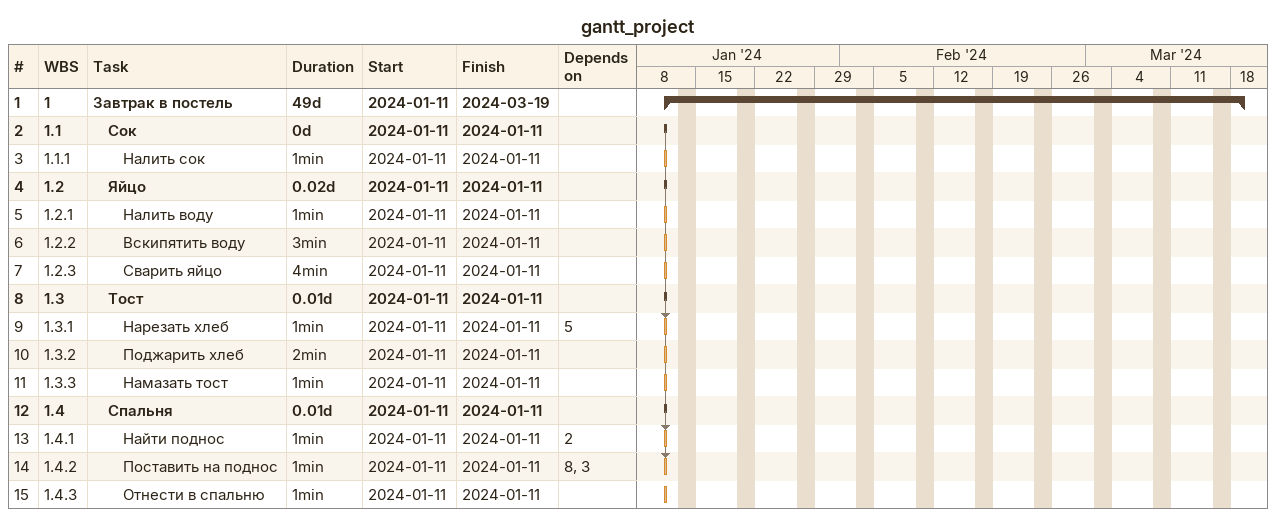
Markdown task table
gantt_project

| ID | WBS | Task | Duration | Start | Finish | Predecessors |
|---|---|---|---|---|---|---|
| 1 | 1 | **Завтрак в постель** | 49d | 2024-01-11 | 2024-03-19 |  |
| 2 | 1.1 | **Сок** | 0d | 2024-01-11 | 2024-01-11 |  |
| 3 | 1.1.1 | Налить сок | 1min | 2024-01-11 | 2024-01-11 |  |
| 4 | 1.2 | **Яйцо** | 0.02d | 2024-01-11 | 2024-01-11 |  |
| 5 | 1.2.1 | Налить воду | 1min | 2024-01-11 | 2024-01-11 |  |
| 6 | 1.2.2 | Вскипятить воду | 3min | 2024-01-11 | 2024-01-11 |  |
| 7 | 1.2.3 | Сварить яйцо | 4min | 2024-01-11 | 2024-01-11 |  |
| 8 | 1.3 | **Тост** | 0.01d | 2024-01-11 | 2024-01-11 |  |
| 9 | 1.3.1 | Нарезать хлеб | 1min | 2024-01-11 | 2024-01-11 | 5 |
| 10 | 1.3.2 | Поджарить хлеб | 2min | 2024-01-11 | 2024-01-11 |  |
| 11 | 1.3.3 | Намазать тост | 1min | 2024-01-11 | 2024-01-11 |  |
| 12 | 1.4 | **Спальня** | 0.01d | 2024-01-11 | 2024-01-11 |  |
| 13 | 1.4.1 | Найти поднос | 1min | 2024-01-11 | 2024-01-11 | 2 |
| 14 | 1.4.2 | Поставить на поднос | 1min | 2024-01-11 | 2024-01-11 | 8, 3 |
| 15 | 1.4.3 | Отнести в спальню | 1min | 2024-01-11 | 2024-01-11 |  |
